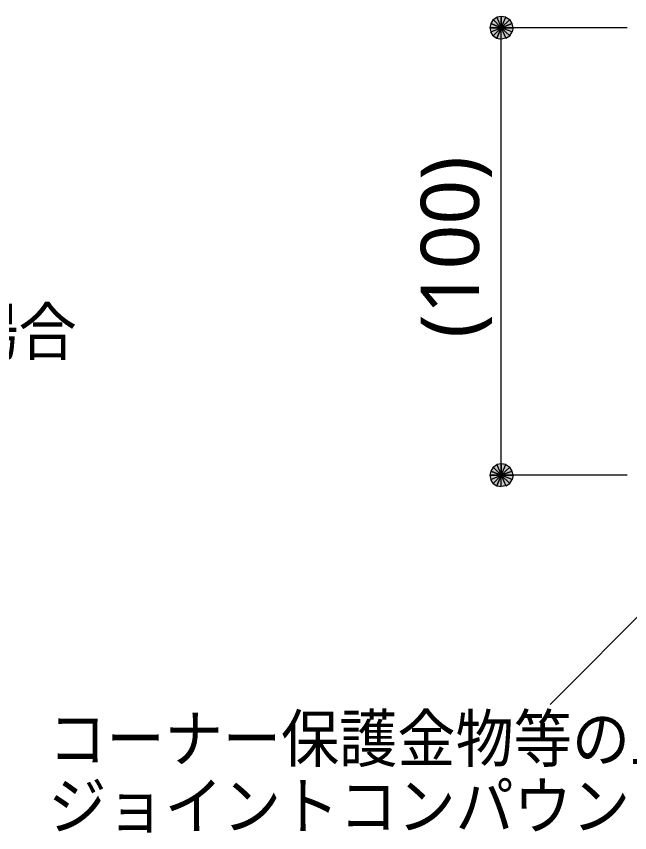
# Model space of a CAD drawing. Header units: millimetres. Extents: x 0 to 420, y 0 to 297.
# Drawn here: x 114.67 to 142.07, y 221.88 to 258.36 of the extents above; entities that cross this region are included whole.
import ezdxf
from ezdxf.enums import TextEntityAlignment as Align

# ---------------------------------------------------------------- set-up
doc = ezdxf.new("R2010")
doc.units = ezdxf.units.MM
doc.styles.add('kst32b', font='NotoSansJP-Variable.ttf')

msp = doc.modelspace()

# ---------------------------------------------------------------- hatches: boundary and pattern name
h = msp.add_hatch(color=7)
h.paths.add_polyline_path([(136.335, 258.36), (136.144, 258.318), (136.335, 257.852), (136.335, 258.36)])
h.paths.add_polyline_path([(136.144, 258.318), (136.335, 257.852), (135.975, 258.212), (136.144, 258.318)])
h.paths.add_polyline_path([(136.335, 257.852), (135.975, 258.212), (135.869, 258.043), (136.335, 257.852)])
h = msp.add_hatch(color=7)
h.paths.add_polyline_path([(136.821, 258.043), (136.716, 258.212), (136.335, 257.852), (136.821, 258.043)])
h.paths.add_polyline_path([(136.716, 258.212), (136.335, 257.852), (136.546, 258.318), (136.716, 258.212)])
h.paths.add_polyline_path([(136.335, 257.852), (136.546, 258.318), (136.335, 258.36), (136.335, 257.852)])
for points in [[(135.869, 258.043), (135.827, 257.852), (136.335, 257.852), (135.869, 258.043)], [(135.869, 238.04), (135.827, 237.85), (136.335, 237.85), (135.869, 238.04)]]:
    msp.add_hatch(color=7).paths.add_polyline_path(points)
h = msp.add_hatch(color=7)
h.paths.add_polyline_path([(136.716, 257.492), (136.821, 257.662), (136.335, 257.852), (136.716, 257.492)])
h.paths.add_polyline_path([(136.821, 257.662), (136.335, 257.852), (136.864, 257.852), (136.821, 257.662)])
h.paths.add_polyline_path([(136.335, 257.852), (136.864, 257.852), (136.821, 258.043), (136.335, 257.852)])
h = msp.add_hatch(color=7)
h.paths.add_polyline_path([(135.827, 257.852), (135.869, 257.662), (136.335, 257.852), (135.827, 257.852)])
h.paths.add_polyline_path([(135.869, 257.662), (136.335, 257.852), (135.975, 257.492), (135.869, 257.662)])
h.paths.add_polyline_path([(136.335, 257.852), (135.975, 257.492), (136.144, 257.387), (136.335, 257.852)])
h = msp.add_hatch(color=7)
h.paths.add_polyline_path([(136.144, 257.387), (136.335, 257.344), (136.335, 257.852), (136.144, 257.387)])
h.paths.add_polyline_path([(136.335, 257.344), (136.335, 257.852), (136.546, 257.387), (136.335, 257.344)])
h.paths.add_polyline_path([(136.335, 257.852), (136.546, 257.387), (136.716, 257.492), (136.335, 257.852)])
h = msp.add_hatch(color=7)
h.paths.add_polyline_path([(136.335, 238.358), (136.144, 238.337), (136.335, 237.85), (136.335, 238.358)])
h.paths.add_polyline_path([(136.144, 238.337), (136.335, 237.85), (135.975, 238.21), (136.144, 238.337)])
h.paths.add_polyline_path([(136.335, 237.85), (135.975, 238.21), (135.869, 238.04), (136.335, 237.85)])
h = msp.add_hatch(color=7)
h.paths.add_polyline_path([(136.821, 238.04), (136.716, 238.21), (136.335, 237.85), (136.821, 238.04)])
h.paths.add_polyline_path([(136.716, 238.21), (136.335, 237.85), (136.546, 238.337), (136.716, 238.21)])
h.paths.add_polyline_path([(136.335, 237.85), (136.546, 238.337), (136.335, 238.358), (136.335, 237.85)])
h = msp.add_hatch(color=7)
h.paths.add_polyline_path([(136.716, 237.49), (136.821, 237.659), (136.335, 237.85), (136.716, 237.49)])
h.paths.add_polyline_path([(136.821, 237.659), (136.335, 237.85), (136.864, 237.85), (136.821, 237.659)])
h.paths.add_polyline_path([(136.335, 237.85), (136.864, 237.85), (136.821, 238.04), (136.335, 237.85)])
h = msp.add_hatch(color=7)
h.paths.add_polyline_path([(135.827, 237.85), (135.869, 237.659), (136.335, 237.85), (135.827, 237.85)])
h.paths.add_polyline_path([(135.869, 237.659), (136.335, 237.85), (135.975, 237.49), (135.869, 237.659)])
h.paths.add_polyline_path([(136.335, 237.85), (135.975, 237.49), (136.144, 237.384), (136.335, 237.85)])
h = msp.add_hatch(color=7)
h.paths.add_polyline_path([(136.144, 237.384), (136.335, 237.342), (136.335, 237.85), (136.144, 237.384)])
h.paths.add_polyline_path([(136.335, 237.342), (136.335, 237.85), (136.546, 237.384), (136.335, 237.342)])
h.paths.add_polyline_path([(136.335, 237.85), (136.546, 237.384), (136.716, 237.49), (136.335, 237.85)])

# ---------------------------------------------------------------- linework, layer by layer
at = {"lineweight": 0}
for points in [[(136.144, 258.318), (136.335, 257.852), (135.975, 258.212)], [(136.335, 258.36), (136.144, 258.318), (136.335, 257.852)], [(136.335, 257.852), (136.546, 258.318), (136.335, 258.36)], [(136.716, 258.212), (136.335, 257.852), (136.546, 258.318)], [(135.869, 258.043), (135.827, 257.852), (136.335, 257.852)], [(136.335, 257.852), (135.975, 258.212), (135.869, 258.043)], [(136.821, 258.043), (136.716, 258.212), (136.335, 257.852)], [(136.335, 257.852), (136.864, 257.852), (136.821, 258.043)], [(135.827, 257.852), (135.869, 257.662), (136.335, 257.852)], [(135.869, 257.662), (136.335, 257.852), (135.975, 257.492)], [(136.335, 257.852), (135.975, 257.492), (136.144, 257.387)], [(136.144, 257.387), (136.335, 257.344), (136.335, 257.852)], [(136.335, 257.344), (136.335, 257.852), (136.546, 257.387)], [(136.335, 257.852), (136.546, 257.387), (136.716, 257.492)], [(136.716, 257.492), (136.821, 257.662), (136.335, 257.852)], [(136.821, 257.662), (136.335, 257.852), (136.864, 257.852)], [(136.144, 238.337), (136.335, 237.85), (135.975, 238.21)], [(136.335, 238.358), (136.144, 238.337), (136.335, 237.85)], [(136.335, 237.85), (136.546, 238.337), (136.335, 238.358)], [(136.716, 238.21), (136.335, 237.85), (136.546, 238.337)], [(135.869, 238.04), (135.827, 237.85), (136.335, 237.85)], [(136.335, 237.85), (135.975, 238.21), (135.869, 238.04)], [(136.821, 238.04), (136.716, 238.21), (136.335, 237.85)], [(136.335, 237.85), (136.864, 237.85), (136.821, 238.04)], [(135.827, 237.85), (135.869, 237.659), (136.335, 237.85)], [(135.869, 237.659), (136.335, 237.85), (135.975, 237.49)], [(136.335, 237.85), (135.975, 237.49), (136.144, 237.384)], [(136.144, 237.384), (136.335, 237.342), (136.335, 237.85)], [(136.335, 237.342), (136.335, 237.85), (136.546, 237.384)], [(136.335, 237.85), (136.546, 237.384), (136.716, 237.49)], [(136.716, 237.49), (136.821, 237.659), (136.335, 237.85)], [(136.821, 237.659), (136.335, 237.85), (136.864, 237.85)]]:
    msp.add_lwpolyline(points, close=True, dxfattribs=at)
at = {"lineweight": 13}
for points in [[(136.335, 238.252), (136.335, 257.852)], [(141.965, 257.852), (136.335, 257.852)], [(141.965, 237.85), (136.313, 237.85)], [(143.15, 232.262), (138.515, 227.605)]]:
    msp.add_lwpolyline(points, dxfattribs=at)

# ---------------------------------------------------------------- texts
at = {"style": 'kst32b'}
for s, height, p, p2 in [('(100)', 2.5989, (135.34, 243.988), (135.34, 252.11)), ('ピボットヒンジの場合', 2.0791, (91.377, 243.226), (117.366, 243.226)), ('コーナー保護金物等の上', 2.07913, (116.099, 225.044), (144.687, 225.044)), ('ジョイントコンパウンド塗り', 2.07913, (116.099, 222.038), (149.885, 222.038))]:
    msp.add_text(s, height=height, dxfattribs=at).set_placement(p, p2, align=Align.FIT)

doc.saveas('drawing.dxf')
